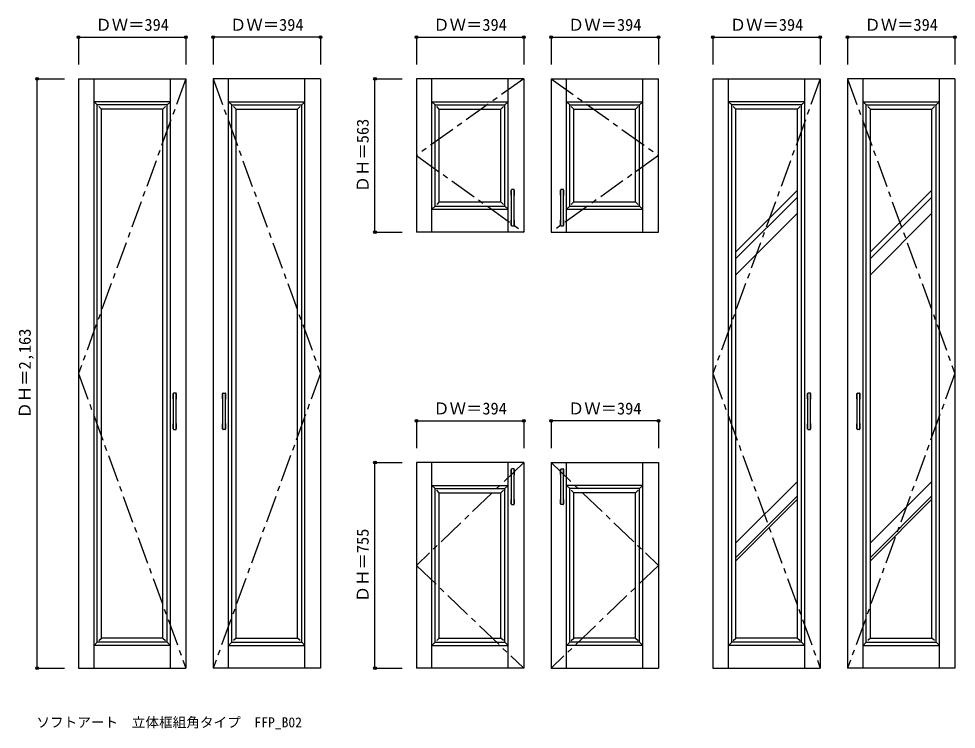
# Model space of a CAD drawing. Units: millimetres, scale not verified. Extents: x -1870 to 1571, y -1464 to 1143.
import ezdxf
from ezdxf.enums import TextEntityAlignment as Align

# ---------------------------------------------------------------- set-up
doc = ezdxf.new("R2010")
doc.units = ezdxf.units.MM
doc.header["$LTSCALE"] = 20
doc.header["$PDMODE"] = 32
doc.header["$PDSIZE"] = 10
doc.linetypes.add('CHAIN1', pattern=[8, 5, -1, 1, -1])
doc.layers.add('0-1', color=3, linetype='Continuous')
doc.layers.add('0-A_文字', color=7, linetype='Continuous')
doc.styles.add('ＭＳ ゴシック', font='')
doc.styles.get('ＭＳ ゴシック').set_extended_font_data('MS Gothic')

msp = doc.modelspace()

# ---------------------------------------------------------------- linework, layer by layer
at = {"layer": '0-1', "color": 4}
for p, q in [((-1650.36, 1075.61), (-1650.36, 975.61)), ((-1650.36, 1075.61), (-1256.36, 1075.61)), ((-1256.36, 1075.61), (-1256.36, 975.61)), ((-762.36, 1075.61), (-1156.36, 1075.61)), ((-1156.36, 1075.61), (-1156.36, 975.61)), ((-762.36, 1075.61), (-762.36, 975.61)), ((-410.36, 1075.61), (-16.36, 1075.61)), ((-410.36, 1075.61), (-410.36, 975.61)), ((-16.36, 1075.61), (-16.36, 975.61)), ((83.64, 1075.61), (477.64, 1075.61)), ((83.64, 1075.61), (83.64, 975.61)), ((477.64, 1075.61), (477.64, 975.61)), ((677.64, 1075.61), (677.64, 975.61)), ((677.64, 1075.61), (1071.64, 1075.61)), ((1071.64, 1075.61), (1071.64, 975.61)), ((1565.64, 1075.61), (1171.64, 1075.61)), ((1171.64, 1075.61), (1171.64, 975.61)), ((1565.64, 1075.61), (1565.64, 975.61)), ((-1802.36, 919.61), (-1802.36, 922.61)), ((-1802.36, 922.61), (-1702.36, 922.61)), ((-1802.36, -1237.39), (-1802.36, 919.61)), ((-562.36, 359.61), (-562.36, 362.61)), ((-562.36, 359.61), (-462.36, 359.61)), ((-410.36, -332.39), (-16.36, -332.39)), ((-410.36, -332.39), (-410.36, -432.39)), ((-16.36, -332.39), (-16.36, -432.39)), ((83.64, -332.39), (83.64, -432.39)), ((477.64, -332.39), (83.64, -332.39)), ((477.64, -332.39), (477.64, -432.39)), ((-562.36, -1240.39), (-562.36, -485.39)), ((-562.36, -485.39), (-462.36, -485.39)), ((-1802.36, -1240.39), (-1802.36, -1237.39)), ((-1802.36, -1240.39), (-1702.36, -1240.39)), ((-562.36, -1240.39), (-462.36, -1240.39))]:
    msp.add_line(p, q, dxfattribs=at)
at = {"layer": '0-1'}
for p, q in [((-1650.36, 922.61), (-1256.36, 922.61)), ((-1650.36, 922.61), (-1650.36, -1240.39)), ((-1593.36, -1240.39), (-1593.36, 922.61)), ((-1313.36, -1240.39), (-1313.36, 922.61)), ((-1256.36, 922.61), (-1256.36, -1240.39)), ((-762.36, 922.61), (-1156.36, 922.61)), ((-1156.36, 922.61), (-1156.36, -1240.39)), ((-1099.36, -1240.39), (-1099.36, 922.61)), ((-819.36, -1240.39), (-819.36, 922.61)), ((-762.36, 922.61), (-762.36, -1240.39)), ((-410.36, 922.61), (-410.36, 359.61)), ((-16.36, 922.61), (-410.36, 922.61)), ((-353.36, 359.61), (-353.36, 922.61)), ((-73.36, 359.61), (-73.36, 922.61)), ((-16.36, 922.61), (-16.36, 359.61)), ((83.64, 922.61), (477.64, 922.61)), ((83.64, 922.61), (83.64, 359.61)), ((140.64, 359.61), (140.64, 922.61)), ((420.64, 359.61), (420.64, 922.61)), ((477.64, 359.61), (477.64, 922.61)), ((677.64, 922.61), (1071.64, 922.61)), ((677.64, 922.61), (677.64, -1240.39)), ((734.64, -1240.39), (734.64, 922.61)), ((1014.64, -1240.39), (1014.64, 922.61)), ((1071.64, 922.61), (1071.64, -1240.39)), ((1565.64, 922.61), (1171.64, 922.61)), ((1171.64, 922.61), (1171.64, -1240.39)), ((1228.64, -1240.39), (1228.64, 922.61)), ((1508.64, -1240.39), (1508.64, 922.61)), ((1565.64, 922.61), (1565.64, -1240.39)), ((-1593.36, 838.61), (-1581.36, 826.61)), ((-1581.36, -1144.39), (-1581.36, 826.61)), ((-819.36, 838.61), (-831.36, 826.61)), ((-831.36, -1144.39), (-831.36, 826.61)), ((-353.36, 838.61), (-73.36, 838.61)), ((-341.36, 826.61), (-353.36, 838.61)), ((-341.36, 826.61), (-85.36, 826.61)), ((-341.36, 455.61), (-341.36, 826.61)), ((-73.36, 838.61), (-85.36, 826.61)), ((-85.36, 455.61), (-85.36, 826.61)), ((140.64, 838.61), (420.64, 838.61)), ((152.64, 826.61), (140.64, 838.61)), ((152.64, 826.61), (408.64, 826.61)), ((152.64, 455.61), (152.64, 826.61)), ((420.64, 838.61), (408.64, 826.61)), ((408.64, 455.61), (408.64, 826.61)), ((734.64, 838.61), (746.64, 826.61)), ((746.64, -1144.39), (746.64, 826.61)), ((1508.64, 838.61), (1496.64, 826.61)), ((1496.64, -1144.39), (1496.64, 826.61)), ((-1575.99, 820.91), (-1566.36, 811.61)), ((-1340.36, 811.61), (-1566.36, 811.61)), ((-1566.36, -1129.39), (-1566.36, 811.61)), ((-1072.36, 811.61), (-846.36, 811.61)), ((-836.73, 820.91), (-846.36, 811.61)), ((-846.36, -1129.39), (-846.36, 811.61)), ((-326.36, 811.61), (-335.99, 820.91)), ((-326.36, 811.61), (-100.36, 811.61)), ((-326.36, 470.61), (-326.36, 811.61)), ((-90.73, 820.91), (-100.36, 811.61)), ((167.64, 811.61), (158.01, 820.91)), ((167.64, 811.61), (393.64, 811.61)), ((167.64, 470.61), (167.64, 811.61)), ((403.27, 820.91), (393.64, 811.61)), ((752.01, 820.91), (761.64, 811.61)), ((987.64, 811.61), (761.64, 811.61)), ((761.64, -1129.39), (761.64, 811.61)), ((1255.64, 811.61), (1481.64, 811.61)), ((1491.27, 820.91), (1481.64, 811.61)), ((1481.64, -1129.39), (1481.64, 811.61)), ((-52.86, 516.61), (-60.86, 516.61)), ((128.14, 516.61), (120.14, 516.61)), ((-61.86, 383.61), (-61.86, 515.61)), ((-51.86, 383.61), (-51.86, 515.61)), ((119.14, 383.61), (119.14, 515.61)), ((129.14, 383.61), (129.14, 515.61)), ((-341.36, 455.61), (-353.36, 443.61)), ((-341.36, 455.61), (-85.36, 455.61)), ((-326.36, 470.61), (-335.99, 460.98)), ((-90.73, 460.98), (-100.36, 470.61)), ((-85.36, 455.61), (-73.36, 443.61)), ((152.64, 455.61), (140.64, 443.61)), ((152.64, 455.61), (408.64, 455.61)), ((167.64, 470.61), (158.01, 460.98)), ((403.27, 460.98), (393.64, 470.61)), ((408.64, 455.61), (420.64, 443.61)), ((-353.36, 443.61), (-73.36, 443.61)), ((140.64, 443.61), (420.64, 443.61)), ((-60.86, 382.61), (-52.86, 382.61)), ((120.14, 382.61), (128.14, 382.61)), ((-16.36, 359.61), (-410.36, 359.61)), ((83.64, 359.61), (477.64, 359.61)), ((-1301.86, -363.39), (-1301.86, -231.39)), ((-1292.86, -230.39), (-1300.86, -230.39)), ((-1291.86, -363.39), (-1291.86, -231.39)), ((-1120.86, -363.39), (-1120.86, -231.39)), ((-1119.86, -230.39), (-1111.86, -230.39)), ((-1110.86, -363.39), (-1110.86, -231.39)), ((1026.14, -363.39), (1026.14, -231.39)), ((1035.14, -230.39), (1027.14, -230.39)), ((1036.14, -363.39), (1036.14, -231.39)), ((1207.14, -363.39), (1207.14, -231.39)), ((1208.14, -230.39), (1216.14, -230.39)), ((1217.14, -363.39), (1217.14, -231.39)), ((-1300.86, -364.39), (-1292.86, -364.39)), ((-1111.86, -364.39), (-1119.86, -364.39)), ((1027.14, -364.39), (1035.14, -364.39)), ((1216.14, -364.39), (1208.14, -364.39)), ((-16.36, -485.39), (-410.36, -485.39)), ((-410.36, -485.39), (-410.36, -1240.39)), ((-353.36, -1240.39), (-353.36, -485.39)), ((-73.36, -1240.39), (-73.36, -485.39)), ((-61.86, -638.89), (-61.86, -509.39)), ((-52.86, -508.39), (-60.86, -508.39)), ((-51.86, -638.89), (-51.86, -509.39)), ((-16.36, -485.39), (-16.36, -1240.39)), ((83.64, -485.39), (477.64, -485.39)), ((83.64, -485.39), (83.64, -1240.39)), ((119.14, -638.89), (119.14, -509.39)), ((120.14, -508.39), (128.14, -508.39)), ((129.14, -638.89), (129.14, -509.39)), ((140.64, -1240.39), (140.64, -485.39)), ((420.64, -1240.39), (420.64, -485.39)), ((477.64, -485.39), (477.64, -1240.39)), ((-353.36, -569.39), (-73.36, -569.39)), ((-341.36, -581.39), (-353.36, -569.39)), ((-341.36, -581.39), (-85.36, -581.39)), ((-341.36, -1144.39), (-341.36, -581.39)), ((-73.36, -569.39), (-85.36, -581.39)), ((-85.36, -1144.39), (-85.36, -581.39)), ((140.64, -569.39), (152.64, -581.39)), ((420.64, -569.39), (140.64, -569.39)), ((152.64, -1144.39), (152.64, -581.39)), ((408.64, -581.39), (152.64, -581.39)), ((408.64, -581.39), (420.64, -569.39)), ((408.64, -1144.39), (408.64, -581.39)), ((-326.36, -596.39), (-335.99, -587.09)), ((-326.36, -1129.39), (-326.36, -596.39)), ((-326.36, -596.39), (-100.36, -596.39)), ((-90.73, -587.09), (-100.36, -596.39)), ((-100.36, -1129.39), (-100.36, -596.39)), ((158.01, -587.09), (167.64, -596.39)), ((167.64, -1129.39), (167.64, -596.39)), ((393.64, -596.39), (167.64, -596.39)), ((393.64, -596.39), (403.27, -587.09)), ((393.64, -1129.39), (393.64, -596.39)), ((-60.86, -639.89), (-52.86, -639.89)), ((128.14, -639.89), (120.14, -639.89)), ((-1575.99, -1139.02), (-1566.36, -1129.39)), ((-1340.36, -1129.39), (-1566.36, -1129.39)), ((-1340.36, -1129.39), (-1330.73, -1139.02)), ((-1072.36, -1129.39), (-1081.99, -1139.02)), ((-1072.36, -1129.39), (-846.36, -1129.39)), ((-836.73, -1139.02), (-846.36, -1129.39)), ((-326.36, -1129.39), (-335.99, -1139.02)), ((-326.36, -1129.39), (-100.36, -1129.39)), ((-90.73, -1139.02), (-100.36, -1129.39)), ((158.01, -1139.02), (167.64, -1129.39)), ((393.64, -1129.39), (167.64, -1129.39)), ((393.64, -1129.39), (403.27, -1139.02)), ((752.01, -1139.02), (761.64, -1129.39)), ((987.64, -1129.39), (761.64, -1129.39)), ((987.64, -1129.39), (997.27, -1139.02)), ((1255.64, -1129.39), (1246.01, -1139.02)), ((1255.64, -1129.39), (1481.64, -1129.39)), ((1491.27, -1139.02), (1481.64, -1129.39)), ((-1581.36, -1144.39), (-1593.36, -1156.39)), ((-1313.36, -1156.39), (-1593.36, -1156.39)), ((-1325.36, -1144.39), (-1581.36, -1144.39)), ((-1325.36, -1144.39), (-1313.36, -1156.39)), ((-1087.36, -1144.39), (-1099.36, -1156.39)), ((-1099.36, -1156.39), (-819.36, -1156.39)), ((-1087.36, -1144.39), (-831.36, -1144.39)), ((-831.36, -1144.39), (-819.36, -1156.39)), ((-341.36, -1144.39), (-353.36, -1156.39)), ((-353.36, -1156.39), (-73.36, -1156.39)), ((-341.36, -1144.39), (-85.36, -1144.39)), ((-85.36, -1144.39), (-73.36, -1156.39)), ((152.64, -1144.39), (140.64, -1156.39)), ((420.64, -1156.39), (140.64, -1156.39)), ((408.64, -1144.39), (152.64, -1144.39)), ((408.64, -1144.39), (420.64, -1156.39)), ((746.64, -1144.39), (734.64, -1156.39)), ((1014.64, -1156.39), (734.64, -1156.39)), ((1002.64, -1144.39), (746.64, -1144.39)), ((1002.64, -1144.39), (1014.64, -1156.39)), ((1240.64, -1144.39), (1228.64, -1156.39)), ((1228.64, -1156.39), (1508.64, -1156.39)), ((1240.64, -1144.39), (1496.64, -1144.39)), ((1496.64, -1144.39), (1508.64, -1156.39)), ((-1650.36, -1240.39), (-1256.36, -1240.39)), ((-762.36, -1240.39), (-1156.36, -1240.39)), ((-16.36, -1240.39), (-410.36, -1240.39)), ((83.64, -1240.39), (477.64, -1240.39)), ((677.64, -1240.39), (1071.64, -1240.39)), ((1565.64, -1240.39), (1171.64, -1240.39))]:
    msp.add_line(p, q, dxfattribs=at)
at = {"layer": '0-1', "color": 7}
for p, q in [((-62.86, 495.61), (-62.86, 513.61)), ((-50.86, 495.61), (-50.86, 513.61)), ((118.14, 495.61), (118.14, 513.61)), ((130.14, 495.61), (130.14, 513.61)), ((987.64, 513.92), (761.64, 287.92)), ((987.64, 488.72), (761.64, 262.72)), ((1481.64, 513.92), (1255.64, 287.92)), ((1481.64, 488.72), (1255.64, 262.72)), ((987.64, 429.83), (761.64, 203.83)), ((1481.64, 429.83), (1255.64, 203.83)), ((-62.86, 385.61), (-62.86, 403.61)), ((-50.86, 385.61), (-50.86, 403.61)), ((118.14, 385.61), (118.14, 403.61)), ((130.14, 385.61), (130.14, 403.61)), ((-1302.86, -251.39), (-1302.86, -233.39)), ((-1290.86, -251.39), (-1290.86, -233.39)), ((-1121.86, -251.39), (-1121.86, -233.39)), ((-1109.86, -251.39), (-1109.86, -233.39)), ((1025.14, -251.39), (1025.14, -233.39)), ((1037.14, -251.39), (1037.14, -233.39)), ((1206.14, -251.39), (1206.14, -233.39)), ((1218.14, -251.39), (1218.14, -233.39)), ((-1302.86, -361.39), (-1302.86, -343.39)), ((-1290.86, -361.39), (-1290.86, -343.39)), ((-1121.86, -361.39), (-1121.86, -343.39)), ((-1109.86, -361.39), (-1109.86, -343.39)), ((1025.14, -361.39), (1025.14, -343.39)), ((1037.14, -361.39), (1037.14, -343.39)), ((1206.14, -361.39), (1206.14, -343.39)), ((1218.14, -361.39), (1218.14, -343.39)), ((-62.86, -529.39), (-62.86, -511.39)), ((-50.86, -529.39), (-50.86, -511.39)), ((118.14, -529.39), (118.14, -511.39)), ((130.14, -529.39), (130.14, -511.39)), ((987.64, -554.74), (761.64, -780.74)), ((1481.64, -554.74), (1255.64, -780.74)), ((987.64, -607.54), (761.64, -833.54)), ((1481.64, -607.54), (1255.64, -833.54)), ((-62.86, -636.89), (-62.86, -621.39)), ((-50.86, -636.89), (-50.86, -621.39)), ((118.14, -636.89), (118.14, -621.39)), ((130.14, -636.89), (130.14, -621.39)), ((987.64, -619.73), (761.64, -845.73)), ((1481.64, -619.73), (1255.64, -845.73))]:
    msp.add_line(p, q, dxfattribs=at)
at = {"layer": '0-1', "color": 7, "linetype": 'CHAIN1'}
for p, q in [((-16.36, -485.39), (-410.36, -862.89)), ((83.64, -485.39), (477.64, -862.89)), ((-410.36, -862.89), (-16.36, -1240.39)), ((477.64, -862.89), (83.64, -1240.39))]:
    msp.add_line(p, q, dxfattribs=at)
for points in [[(-1256.36, 922.61), (-1650.36, -158.89), (-1256.36, -1240.39)], [(-1156.36, 922.61), (-762.36, -158.89), (-1156.36, -1240.39)], [(-16.36, 922.61), (-410.36, 641.11), (-16.36, 359.61)], [(83.64, 922.61), (477.64, 641.11), (83.64, 359.61)], [(1071.64, 922.61), (677.64, -158.89), (1071.64, -1240.39)], [(1171.64, 922.61), (1565.64, -158.89), (1171.64, -1240.39)]]:
    msp.add_lwpolyline(points, dxfattribs=at)
at = {"layer": '0-1', "color": 4}
msp.add_lwpolyline([(-562.36, 359.61), (-562.36, 922.61), (-462.36, 922.61)], dxfattribs=at)
at = {"layer": '0-1'}
for points in [[(-1325.36, 826.61), (-1313.36, 838.61), (-1593.36, 838.61)], [(-1325.36, -1144.39), (-1325.36, 826.61), (-1581.36, 826.61)], [(-1087.36, 826.61), (-1099.36, 838.61), (-819.36, 838.61)], [(-1087.36, -1144.39), (-1087.36, 826.61), (-831.36, 826.61)], [(1002.64, 826.61), (1014.64, 838.61), (734.64, 838.61)], [(1002.64, -1144.39), (1002.64, 826.61), (746.64, 826.61)], [(1240.64, 826.61), (1228.64, 838.61), (1508.64, 838.61)], [(1240.64, -1144.39), (1240.64, 826.61), (1496.64, 826.61)], [(-1340.36, -1129.39), (-1340.36, 811.61), (-1330.73, 820.91)], [(-1072.36, -1129.39), (-1072.36, 811.61), (-1081.99, 820.91)], [(-326.36, 470.61), (-100.36, 470.61), (-100.36, 811.61)], [(167.64, 470.61), (393.64, 470.61), (393.64, 811.61)], [(987.64, -1129.39), (987.64, 811.61), (997.27, 820.91)], [(1255.64, -1129.39), (1255.64, 811.61), (1246.01, 820.91)]]:
    msp.add_lwpolyline(points, dxfattribs=at)
for centre, start, end in [((-60.86, 515.61), 90, 180), ((-52.86, 515.61), 0, 90), ((120.14, 515.61), 90, 180), ((128.14, 515.61), 0, 90), ((-60.86, 383.61), 180, 270), ((-52.86, 383.61), 270, 0), ((120.14, 383.61), 180, 270), ((128.14, 383.61), 270, 0), ((-1300.86, -231.39), 90, 180), ((-1292.86, -231.39), 0, 90), ((-1119.86, -231.39), 90, 180), ((-1111.86, -231.39), 0, 90), ((1027.14, -231.39), 90, 180), ((1035.14, -231.39), 0, 90), ((1208.14, -231.39), 90, 180), ((1216.14, -231.39), 0, 90), ((-1300.86, -363.39), 180, 270), ((-1292.86, -363.39), 270, 0), ((-1119.86, -363.39), 180, 270), ((-1111.86, -363.39), 270, 0), ((1027.14, -363.39), 180, 270), ((1035.14, -363.39), 270, 0), ((1208.14, -363.39), 180, 270), ((1216.14, -363.39), 270, 0), ((-60.86, -509.39), 90, 180), ((-52.86, -509.39), 0, 90), ((120.14, -509.39), 90, 180), ((128.14, -509.39), 0, 90), ((-60.86, -638.89), 180, 270), ((-52.86, -638.89), 270, 0), ((120.14, -638.89), 180, 270), ((128.14, -638.89), 270, 0)]:
    msp.add_arc(centre, 1, start, end, dxfattribs=at)
at = {"layer": '0-1', "color": 7}
for centre, start, end in [((-61.86, 513.61), 90, 180), ((-61.86, 495.61), 180, 270), ((-51.86, 513.61), 0, 90), ((-51.86, 495.61), 270, 0), ((119.14, 513.61), 90, 180), ((119.14, 495.61), 180, 270), ((129.14, 513.61), 0, 90), ((129.14, 495.61), 270, 0), ((-61.86, 403.61), 90, 180), ((-61.86, 385.61), 180, 270), ((-51.86, 403.61), 0, 90), ((-51.86, 385.61), 270, 0), ((119.14, 403.61), 90, 180), ((119.14, 385.61), 180, 270), ((129.14, 403.61), 0, 90), ((129.14, 385.61), 270, 0), ((-1301.86, -233.39), 90, 180), ((-1291.86, -233.39), 0, 90), ((-1120.86, -233.39), 90, 180), ((-1110.86, -233.39), 0, 90), ((1026.14, -233.39), 90, 180), ((1036.14, -233.39), 0, 90), ((1207.14, -233.39), 90, 180), ((1217.14, -233.39), 0, 90), ((-1301.86, -251.39), 180, 270), ((-1291.86, -251.39), 270, 0), ((-1120.86, -251.39), 180, 270), ((-1110.86, -251.39), 270, 0), ((1026.14, -251.39), 180, 270), ((1036.14, -251.39), 270, 0), ((1207.14, -251.39), 180, 270), ((1217.14, -251.39), 270, 0), ((-1301.86, -343.39), 90, 180), ((-1291.86, -343.39), 0, 90), ((-1120.86, -343.39), 90, 180), ((-1110.86, -343.39), 0, 90), ((1026.14, -343.39), 90, 180), ((1036.14, -343.39), 0, 90), ((1207.14, -343.39), 90, 180), ((1217.14, -343.39), 0, 90), ((-1301.86, -361.39), 180, 270), ((-1291.86, -361.39), 270, 0), ((-1120.86, -361.39), 180, 270), ((-1110.86, -361.39), 270, 0), ((1026.14, -361.39), 180, 270), ((1036.14, -361.39), 270, 0), ((1207.14, -361.39), 180, 270), ((1217.14, -361.39), 270, 0), ((-61.86, -511.39), 90, 180), ((-51.86, -511.39), 0, 90), ((119.14, -511.39), 90, 180), ((129.14, -511.39), 0, 90), ((-61.86, -529.39), 180, 270), ((-51.86, -529.39), 270, 0), ((119.14, -529.39), 180, 270), ((129.14, -529.39), 270, 0), ((-61.86, -621.39), 90, 180), ((-61.86, -636.89), 180, 270), ((-51.86, -621.39), 0, 90), ((-51.86, -636.89), 270, 0), ((119.14, -621.39), 90, 180), ((119.14, -636.89), 180, 270), ((129.14, -621.39), 0, 90), ((129.14, -636.89), 270, 0)]:
    msp.add_arc(centre, 1, start, end, dxfattribs=at)
for p in [(-1650.36, 1075.61), (-1256.36, 1075.61), (-1156.36, 1075.61), (-762.36, 1075.61), (-410.36, 1075.61), (-16.36, 1075.61), (83.64, 1075.61), (477.64, 1075.61), (677.64, 1075.61), (1071.64, 1075.61), (1171.64, 1075.61), (1565.64, 1075.61), (-1802.36, 922.61), (-562.36, 922.61), (-562.36, 359.61), (-410.36, -332.39), (-16.36, -332.39), (83.64, -332.39), (477.64, -332.39), (-562.36, -485.39), (-1802.36, -1240.39), (-562.36, -1240.39)]:
    msp.add_point(p, dxfattribs=at)

# ---------------------------------------------------------------- texts
at = {"layer": '0-1', "color": 7, "style": 'ＭＳ ゴシック'}
for p in [(-1588.36, 1085.61), (-1094.36, 1085.61), (-348.36, 1085.61), (145.64, 1085.61), (739.64, 1085.61), (1233.64, 1085.61), (-348.36, -322.39), (145.64, -322.39)]:
    msp.add_text('ＤＷ＝394', height=43.99, dxfattribs=at).set_placement(p, align=Align.BOTTOM_LEFT)
for s, p in [('ＤＨ＝563', (-572.36, 506.11)), ('ＤＨ＝2,163', (-1812.36, -323.89)), ('ＤＨ＝755', (-572.36, -997.89))]:
    msp.add_text(s, height=43.99, rotation=90, dxfattribs=at).set_placement(p, align=Align.BOTTOM_LEFT)
at = {"layer": '0-A_文字', "style": 'ＭＳ ゴシック'}
msp.add_text('ソフトアート\u3000立体框組角タイプ\u3000FFP_B02', height=36.66, dxfattribs=at).set_placement((-1804.9, -1468.16), align=Align.BOTTOM_LEFT)

doc.saveas('drawing.dxf')
